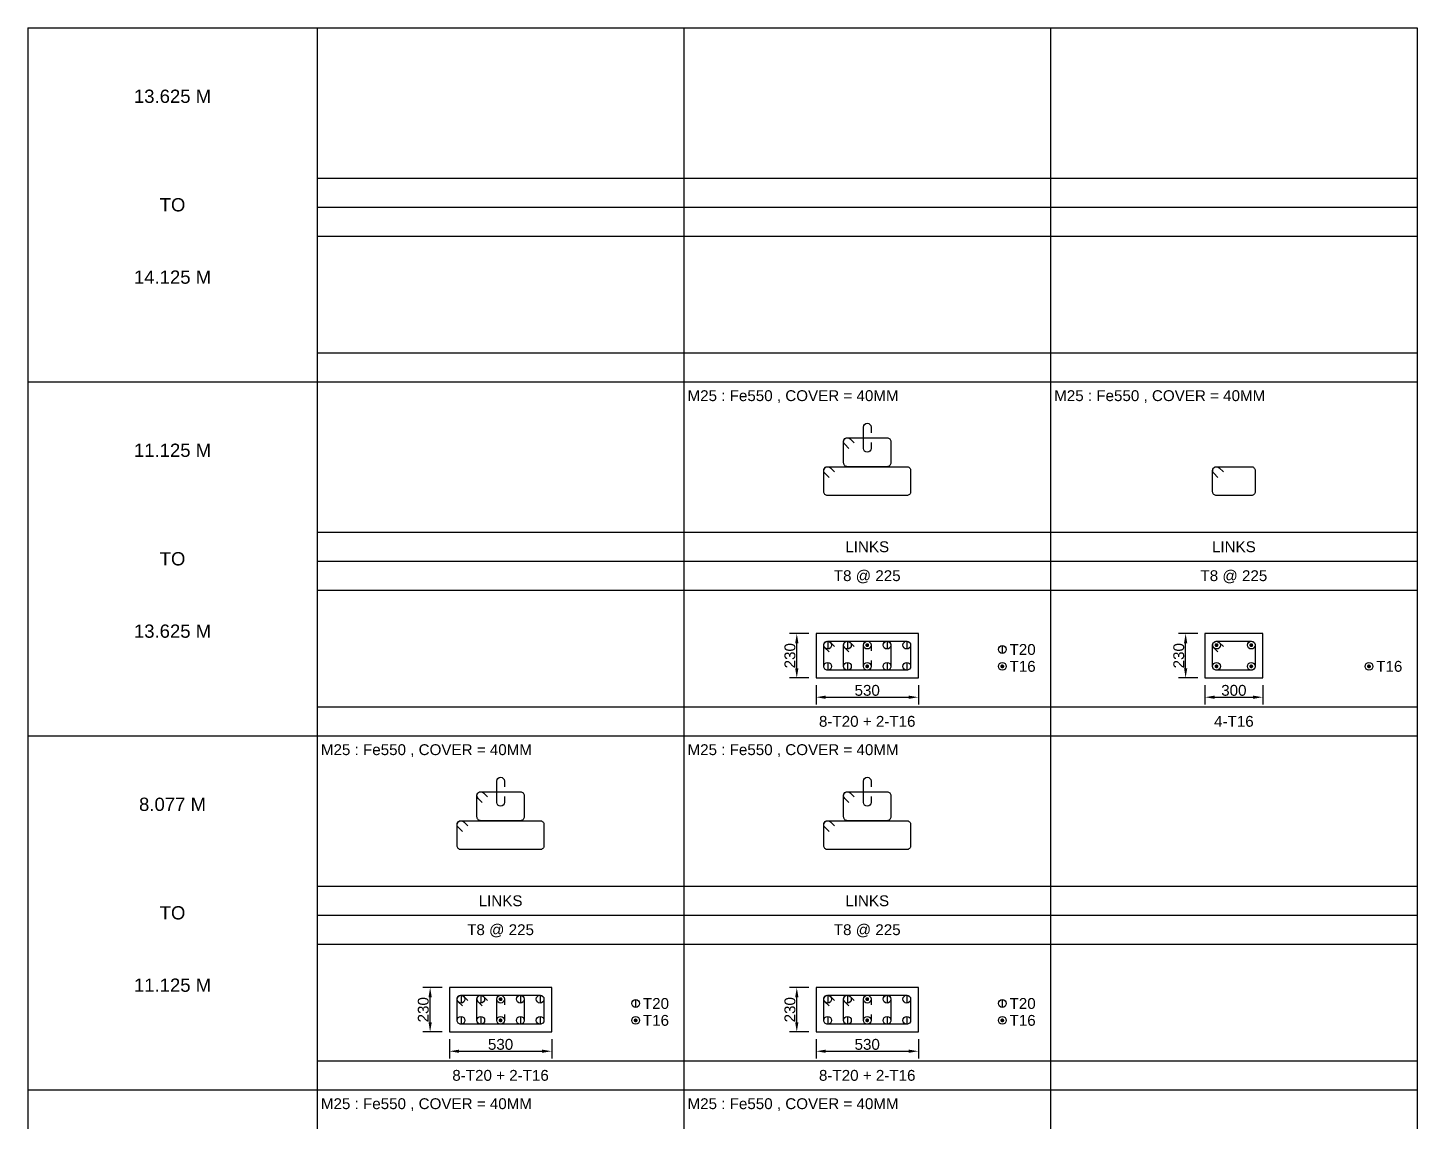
# Model space of a CAD drawing. Header units: inches. Extents: x -816171 to 9366335, y -450961 to 689132.
# Drawn here: x -85153 to -56353, y 454283 to 476954 of the extents above; entities that cross this region are included whole.
import ezdxf
from ezdxf.enums import TextEntityAlignment as Align

# ---------------------------------------------------------------- set-up
doc = ezdxf.new("R2010")
doc.units = ezdxf.units.IN
doc.header["$MEASUREMENT"] = 0
for name, color, linetype in [('Concrete Line', 2, 'Continuous'), ('Dim', 31, 'Continuous'), ('Link', 225, 'Continuous'), ('Reinforcement', 130, 'Continuous'), ('Schedule Border', 60, 'Continuous'), ('Schedule Header', 4, 'Continuous'), ('Schedule Line', 60, 'Continuous'), ('Text', 31, 'Continuous')]:
    doc.layers.add(name, color=color, linetype=linetype)
doc.styles.add('SC-COL1', font='SansSerif')
doc.styles.add('SC-COL2', font='SansSerif')
doc.dimstyles.new('ColumnSch', dxfattribs={"dimtxt": 225, "dimasz": 200, "dimexe": 150, "dimexo": 150, "dimgap": 25, "dimtad": 1, "dimtoh": 1, "dimdec": 4, "dimzin": 0, "dimdsep": 46, "dimtxsty": 'SC-COL2', "dimcen": 0.09, "dimclrd": 8, "dimclre": 8, "dimclrt": 31, "dimadec": 0, "dimazin": 0, "dimtfac": 1, "dimtdec": 0, "dimtix": 1, "dimtofl": 0, "dimtmove": 0, "dimatfit": 3, "dimfxl": 1, "dimtolj": 1, "dimtzin": 0, "dimarcsym": 0})

# ---------------------------------------------------------------- blocks, each defined once
blk = doc.blocks.new('*D3707')
at = {"layer": 'DEFPOINTS', "color": 0, "transparency": 16777216}
for p in [(-76413, 456134), (-74293, 456134), (-74293, 455734)]:
    blk.add_point(p, dxfattribs=at)
at = {"layer": 'Dim', "color": 8, "lineweight": -2, "transparency": 16777216}
for p, q in [((-76413, 455984), (-76413, 455584)), ((-74293, 455984), (-74293, 455584)), ((-76213, 455734), (-74493, 455734))]:
    blk.add_line(p, q, dxfattribs=at)
at = {"layer": 'Dim', "color": 8, "transparency": 16777216}
for points in [[(-76213, 455767), (-76213, 455701), (-76413, 455734)], [(-74493, 455767), (-74493, 455701), (-74293, 455734)]]:
    blk.add_solid(points, dxfattribs=at)
at = {"layer": 'Dim', "color": 31, "transparency": 16777216, "insert": (-75353, 455875), "char_height": 225, "attachment_point": 5, "style": 'SC-COL2'}
blk.add_mtext('\\A1;530', dxfattribs=at)
blk = doc.blocks.new('*D3708')
at = {"layer": 'DEFPOINTS', "color": 0, "transparency": 16777216}
for p in [(-76813, 457054), (-76413, 457054), (-76413, 456134)]:
    blk.add_point(p, dxfattribs=at)
at = {"layer": 'Dim', "color": 8, "lineweight": -2, "transparency": 16777216}
for p, q in [((-76563, 457054), (-76963, 457054)), ((-76813, 456334), (-76813, 456854)), ((-76563, 456134), (-76963, 456134))]:
    blk.add_line(p, q, dxfattribs=at)
at = {"layer": 'Dim', "color": 8, "transparency": 16777216}
for points in [[(-76846, 456854), (-76779, 456854), (-76813, 457054)], [(-76846, 456334), (-76779, 456334), (-76813, 456134)]]:
    blk.add_solid(points, dxfattribs=at)
at = {"layer": 'Dim', "color": 31, "transparency": 16777216, "insert": (-76954, 456594), "char_height": 225, "attachment_point": 5, "rotation": 90, "style": 'SC-COL2'}
blk.add_mtext('\\A1;230', dxfattribs=at)
blk = doc.blocks.new('*D3713')
at = {"layer": 'DEFPOINTS', "color": 0, "transparency": 16777216}
for p in [(-68813, 456134), (-66693, 456134), (-66693, 455734)]:
    blk.add_point(p, dxfattribs=at)
at = {"layer": 'Dim', "color": 8, "lineweight": -2, "transparency": 16777216}
for p, q in [((-68813, 455984), (-68813, 455584)), ((-66693, 455984), (-66693, 455584)), ((-68613, 455734), (-66893, 455734))]:
    blk.add_line(p, q, dxfattribs=at)
at = {"layer": 'Dim', "color": 8, "transparency": 16777216}
for points in [[(-68613, 455767), (-68613, 455701), (-68813, 455734)], [(-66893, 455767), (-66893, 455701), (-66693, 455734)]]:
    blk.add_solid(points, dxfattribs=at)
at = {"layer": 'Dim', "color": 31, "transparency": 16777216, "insert": (-67753, 455875), "char_height": 225, "attachment_point": 5, "style": 'SC-COL2'}
blk.add_mtext('\\A1;530', dxfattribs=at)
blk = doc.blocks.new('*D3714')
at = {"layer": 'DEFPOINTS', "color": 0, "transparency": 16777216}
for p in [(-69213, 457054), (-68813, 457054), (-68813, 456134)]:
    blk.add_point(p, dxfattribs=at)
at = {"layer": 'Dim', "color": 8, "lineweight": -2, "transparency": 16777216}
for p, q in [((-68963, 457054), (-69363, 457054)), ((-69213, 456334), (-69213, 456854)), ((-68963, 456134), (-69363, 456134))]:
    blk.add_line(p, q, dxfattribs=at)
at = {"layer": 'Dim', "color": 8, "transparency": 16777216}
for points in [[(-69246, 456854), (-69179, 456854), (-69213, 457054)], [(-69246, 456334), (-69179, 456334), (-69213, 456134)]]:
    blk.add_solid(points, dxfattribs=at)
at = {"layer": 'Dim', "color": 31, "transparency": 16777216, "insert": (-69354, 456594), "char_height": 225, "attachment_point": 5, "rotation": 90, "style": 'SC-COL2'}
blk.add_mtext('\\A1;230', dxfattribs=at)
blk = doc.blocks.new('*D3715')
at = {"layer": 'DEFPOINTS', "color": 0, "transparency": 16777216}
for p in [(-68813, 463474), (-66693, 463474), (-66693, 463074)]:
    blk.add_point(p, dxfattribs=at)
at = {"layer": 'Dim', "color": 8, "lineweight": -2, "transparency": 16777216}
for p, q in [((-68813, 463324), (-68813, 462924)), ((-66693, 463324), (-66693, 462924)), ((-68613, 463074), (-66893, 463074))]:
    blk.add_line(p, q, dxfattribs=at)
at = {"layer": 'Dim', "color": 8, "transparency": 16777216}
for points in [[(-68613, 463107), (-68613, 463041), (-68813, 463074)], [(-66893, 463107), (-66893, 463041), (-66693, 463074)]]:
    blk.add_solid(points, dxfattribs=at)
at = {"layer": 'Dim', "color": 31, "transparency": 16777216, "insert": (-67753, 463215), "char_height": 225, "attachment_point": 5, "style": 'SC-COL2'}
blk.add_mtext('\\A1;530', dxfattribs=at)
blk = doc.blocks.new('*D3716')
at = {"layer": 'DEFPOINTS', "color": 0, "transparency": 16777216}
for p in [(-69213, 464394), (-68813, 464394), (-68813, 463474)]:
    blk.add_point(p, dxfattribs=at)
at = {"layer": 'Dim', "color": 8, "lineweight": -2, "transparency": 16777216}
for p, q in [((-68963, 464394), (-69363, 464394)), ((-69213, 463674), (-69213, 464194)), ((-68963, 463474), (-69363, 463474))]:
    blk.add_line(p, q, dxfattribs=at)
at = {"layer": 'Dim', "color": 8, "transparency": 16777216}
for points in [[(-69246, 464194), (-69179, 464194), (-69213, 464394)], [(-69246, 463674), (-69179, 463674), (-69213, 463474)]]:
    blk.add_solid(points, dxfattribs=at)
at = {"layer": 'Dim', "color": 31, "transparency": 16777216, "insert": (-69354, 463934), "char_height": 225, "attachment_point": 5, "rotation": 90, "style": 'SC-COL2'}
blk.add_mtext('\\A1;230', dxfattribs=at)
blk = doc.blocks.new('*D3717')
at = {"layer": 'DEFPOINTS', "color": 0, "transparency": 16777216}
for p in [(-60753, 463474), (-59553, 463474), (-59553, 463074)]:
    blk.add_point(p, dxfattribs=at)
at = {"layer": 'Dim', "color": 8, "lineweight": -2, "transparency": 16777216}
for p, q in [((-60753, 463324), (-60753, 462924)), ((-59553, 463324), (-59553, 462924)), ((-60553, 463074), (-59753, 463074))]:
    blk.add_line(p, q, dxfattribs=at)
at = {"layer": 'Dim', "color": 8, "transparency": 16777216}
for points in [[(-60553, 463107), (-60553, 463041), (-60753, 463074)], [(-59753, 463107), (-59753, 463041), (-59553, 463074)]]:
    blk.add_solid(points, dxfattribs=at)
at = {"layer": 'Dim', "color": 31, "transparency": 16777216, "insert": (-60153, 463215), "char_height": 225, "attachment_point": 5, "style": 'SC-COL2'}
blk.add_mtext('\\A1;300', dxfattribs=at)
blk = doc.blocks.new('*D3718')
at = {"layer": 'DEFPOINTS', "color": 0, "transparency": 16777216}
for p in [(-61153, 464394), (-60753, 464394), (-60753, 463474)]:
    blk.add_point(p, dxfattribs=at)
at = {"layer": 'Dim', "color": 8, "lineweight": -2, "transparency": 16777216}
for p, q in [((-60903, 464394), (-61303, 464394)), ((-61153, 463674), (-61153, 464194)), ((-60903, 463474), (-61303, 463474))]:
    blk.add_line(p, q, dxfattribs=at)
at = {"layer": 'Dim', "color": 8, "transparency": 16777216}
for points in [[(-61186, 464194), (-61119, 464194), (-61153, 464394)], [(-61186, 463674), (-61119, 463674), (-61153, 463474)]]:
    blk.add_solid(points, dxfattribs=at)
at = {"layer": 'Dim', "color": 31, "transparency": 16777216, "insert": (-61294, 463934), "char_height": 225, "attachment_point": 5, "rotation": 90, "style": 'SC-COL2'}
blk.add_mtext('\\A1;230', dxfattribs=at)

msp = doc.modelspace()

# ---------------------------------------------------------------- linework, layer by layer
at = {"layer": 'Concrete Line'}
for points in [[(-66692.59089, 464393.90471), (-68812.59089, 464393.90471)], [(-68812.59089, 464393.90471), (-68812.59089, 463473.90471)], [(-66692.59089, 463473.90471), (-66692.59089, 464393.90471)], [(-59552.59089, 464393.90471), (-60752.59089, 464393.90471)], [(-60752.59089, 464393.90471), (-60752.59089, 463473.90471)], [(-59552.59089, 463473.90471), (-59552.59089, 464393.90471)], [(-68812.59089, 463473.90471), (-66692.59089, 463473.90471)], [(-60752.59089, 463473.90471), (-59552.59089, 463473.90471)], [(-74292.59089, 457053.90471), (-76412.59089, 457053.90471)], [(-76412.59089, 457053.90471), (-76412.59089, 456133.90471)], [(-74292.59089, 456133.90471), (-74292.59089, 457053.90471)], [(-66692.59089, 457053.90471), (-68812.59089, 457053.90471)], [(-68812.59089, 457053.90471), (-68812.59089, 456133.90471)], [(-66692.59089, 456133.90471), (-66692.59089, 457053.90471)], [(-76412.59089, 456133.90471), (-74292.59089, 456133.90471)], [(-68812.59089, 456133.90471), (-66692.59089, 456133.90471)]]:
    msp.add_lwpolyline(points, dxfattribs=at)
at = {"layer": 'Link'}
for points in [[(-67672.59089, 468353.90471), (-67672.59089, 468233.90471, -1), (-67832.59089, 468233.90471), (-67832.59089, 468673.90471, -1), (-67672.59089, 468673.90471), (-67672.59089, 468553.90471)], [(-68134.30688, 468232.4833), (-68219.15954, 468317.33627, -0.6681779738), (-68162.59089, 468453.90471), (-67342.59089, 468453.90471, -0.4142135624), (-67262.59089, 468373.90471), (-67262.59089, 467933.90471, -0.4142135624), (-67342.59089, 467853.90471), (-68162.59089, 467853.90471, -0.4142135624), (-68242.59089, 467933.90471), (-68242.59089, 468373.90471, -0.6681793021), (-68106.02225, 468430.47314), (-68021.16959, 468345.62017)], [(-68544.30688, 467632.4833), (-68629.15954, 467717.33627, -0.6681779738), (-68572.59089, 467853.90471), (-66932.59089, 467853.90471, -0.4142135624), (-66852.59089, 467773.90471), (-66852.59089, 467333.90471, -0.4142135624), (-66932.59089, 467253.90471), (-68572.59089, 467253.90471, -0.4142135624), (-68652.59089, 467333.90471), (-68652.59089, 467773.90471, -0.6681793021), (-68516.02225, 467830.47314), (-68431.16959, 467745.62017)], [(-60484.30688, 467632.4833), (-60569.15954, 467717.33627, -0.6681779738), (-60512.59089, 467853.90471), (-59792.59089, 467853.90471, -0.4142135624), (-59712.59089, 467773.90471), (-59712.59089, 467333.90471, -0.4142135624), (-59792.59089, 467253.90471), (-60512.59089, 467253.90471, -0.4142135624), (-60592.59089, 467333.90471), (-60592.59089, 467773.90471, -0.6681793021), (-60456.02225, 467830.47314), (-60371.16959, 467745.62017)], [(-68544.30688, 464012.4833), (-68629.15954, 464097.33627, -0.6681779738), (-68572.59089, 464233.90471), (-66932.59089, 464233.90471, -0.4142135624), (-66852.59089, 464153.90471), (-66852.59089, 463713.90471, -0.4142135624), (-66932.59089, 463633.90471), (-68572.59089, 463633.90471, -0.4142135624), (-68652.59089, 463713.90471), (-68652.59089, 464153.90471, -0.6681793021), (-68516.02225, 464210.47314), (-68431.16959, 464125.62017)], [(-68134.30688, 464012.4833), (-68219.15954, 464097.33627, -0.6681779738), (-68162.59089, 464233.90471), (-67342.59089, 464233.90471, -0.4142135624), (-67262.59089, 464153.90471), (-67262.59089, 463713.90471, -0.4142135624), (-67342.59089, 463633.90471), (-68162.59089, 463633.90471, -0.4142135624), (-68242.59089, 463713.90471), (-68242.59089, 464153.90471, -0.6681793021), (-68106.02225, 464210.47314), (-68021.16959, 464125.62017)], [(-67672.59089, 463833.90471), (-67672.59089, 463713.90471, -1), (-67832.59089, 463713.90471), (-67832.59089, 464153.90471, -1), (-67672.59089, 464153.90471), (-67672.59089, 464033.90471)], [(-60484.30688, 464012.4833), (-60569.15954, 464097.33627, -0.6681779738), (-60512.59089, 464233.90471), (-59792.59089, 464233.90471, -0.4142135624), (-59712.59089, 464153.90471), (-59712.59089, 463713.90471, -0.4142135624), (-59792.59089, 463633.90471), (-60512.59089, 463633.90471, -0.4142135624), (-60592.59089, 463713.90471), (-60592.59089, 464153.90471, -0.6681793021), (-60456.02225, 464210.47314), (-60371.16959, 464125.62017)], [(-75272.59089, 461013.90471), (-75272.59089, 460893.90471, -1), (-75432.59089, 460893.90471), (-75432.59089, 461333.90471, -1), (-75272.59089, 461333.90471), (-75272.59089, 461213.90471)], [(-67672.59089, 461013.90471), (-67672.59089, 460893.90471, -1), (-67832.59089, 460893.90471), (-67832.59089, 461333.90471, -1), (-67672.59089, 461333.90471), (-67672.59089, 461213.90471)], [(-75734.30688, 460892.4833), (-75819.15954, 460977.33627, -0.6681779738), (-75762.59089, 461113.90471), (-74942.59089, 461113.90471, -0.4142135624), (-74862.59089, 461033.90471), (-74862.59089, 460593.90471, -0.4142135624), (-74942.59089, 460513.90471), (-75762.59089, 460513.90471, -0.4142135624), (-75842.59089, 460593.90471), (-75842.59089, 461033.90471, -0.6681793021), (-75706.02225, 461090.47314), (-75621.16959, 461005.62017)], [(-68134.30688, 460892.4833), (-68219.15954, 460977.33627, -0.6681779738), (-68162.59089, 461113.90471), (-67342.59089, 461113.90471, -0.4142135624), (-67262.59089, 461033.90471), (-67262.59089, 460593.90471, -0.4142135624), (-67342.59089, 460513.90471), (-68162.59089, 460513.90471, -0.4142135624), (-68242.59089, 460593.90471), (-68242.59089, 461033.90471, -0.6681793021), (-68106.02225, 461090.47314), (-68021.16959, 461005.62017)], [(-76144.30688, 460292.4833), (-76229.15954, 460377.33627, -0.6681779738), (-76172.59089, 460513.90471), (-74532.59089, 460513.90471, -0.4142135624), (-74452.59089, 460433.90471), (-74452.59089, 459993.90471, -0.4142135624), (-74532.59089, 459913.90471), (-76172.59089, 459913.90471, -0.4142135624), (-76252.59089, 459993.90471), (-76252.59089, 460433.90471, -0.6681793021), (-76116.02225, 460490.47314), (-76031.16959, 460405.62017)], [(-68544.30688, 460292.4833), (-68629.15954, 460377.33627, -0.6681779738), (-68572.59089, 460513.90471), (-66932.59089, 460513.90471, -0.4142135624), (-66852.59089, 460433.90471), (-66852.59089, 459993.90471, -0.4142135624), (-66932.59089, 459913.90471), (-68572.59089, 459913.90471, -0.4142135624), (-68652.59089, 459993.90471), (-68652.59089, 460433.90471, -0.6681793021), (-68516.02225, 460490.47314), (-68431.16959, 460405.62017)], [(-76144.30688, 456672.4833), (-76229.15954, 456757.33627, -0.6681779738), (-76172.59089, 456893.90471), (-74532.59089, 456893.90471, -0.4142135624), (-74452.59089, 456813.90471), (-74452.59089, 456373.90471, -0.4142135624), (-74532.59089, 456293.90471), (-76172.59089, 456293.90471, -0.4142135624), (-76252.59089, 456373.90471), (-76252.59089, 456813.90471, -0.6681793021), (-76116.02225, 456870.47314), (-76031.16959, 456785.62017)], [(-75734.30688, 456672.4833), (-75819.15954, 456757.33627, -0.6681779738), (-75762.59089, 456893.90471), (-74942.59089, 456893.90471, -0.4142135624), (-74862.59089, 456813.90471), (-74862.59089, 456373.90471, -0.4142135624), (-74942.59089, 456293.90471), (-75762.59089, 456293.90471, -0.4142135624), (-75842.59089, 456373.90471), (-75842.59089, 456813.90471, -0.6681793021), (-75706.02225, 456870.47314), (-75621.16959, 456785.62017)], [(-75272.59089, 456493.90471), (-75272.59089, 456373.90471, -1), (-75432.59089, 456373.90471), (-75432.59089, 456813.90471, -1), (-75272.59089, 456813.90471), (-75272.59089, 456693.90471)], [(-68544.30688, 456672.4833), (-68629.15954, 456757.33627, -0.6681779738), (-68572.59089, 456893.90471), (-66932.59089, 456893.90471, -0.4142135624), (-66852.59089, 456813.90471), (-66852.59089, 456373.90471, -0.4142135624), (-66932.59089, 456293.90471), (-68572.59089, 456293.90471, -0.4142135624), (-68652.59089, 456373.90471), (-68652.59089, 456813.90471, -0.6681793021), (-68516.02225, 456870.47314), (-68431.16959, 456785.62017)], [(-68134.30688, 456672.4833), (-68219.15954, 456757.33627, -0.6681779738), (-68162.59089, 456893.90471), (-67342.59089, 456893.90471, -0.4142135624), (-67262.59089, 456813.90471), (-67262.59089, 456373.90471, -0.4142135624), (-67342.59089, 456293.90471), (-68162.59089, 456293.90471, -0.4142135624), (-68242.59089, 456373.90471), (-68242.59089, 456813.90471, -0.6681793021), (-68106.02225, 456870.47314), (-68021.16959, 456785.62017)], [(-67672.59089, 456493.90471), (-67672.59089, 456373.90471, -1), (-67832.59089, 456373.90471), (-67832.59089, 456813.90471, -1), (-67672.59089, 456813.90471), (-67672.59089, 456693.90471)]]:
    msp.add_lwpolyline(points, format="xyb", dxfattribs=at)
at = {"layer": 'Reinforcement', "color": 130}
for points in [[(-68572.59089, 464233.90471), (-68572.59089, 464073.90471)], [(-68162.59089, 464233.90471), (-68162.59089, 464073.90471)], [(-67342.59089, 464233.90471), (-67342.59089, 464073.90471)], [(-66932.59089, 464233.90471), (-66932.59089, 464073.90471)], [(-64952.59089, 464143.90471), (-64952.59089, 463983.90471)], [(-68572.59089, 463793.90471), (-68572.59089, 463633.90471)], [(-68162.59089, 463793.90471), (-68162.59089, 463633.90471)], [(-67342.59089, 463793.90471), (-67342.59089, 463633.90471)], [(-66932.59089, 463793.90471), (-66932.59089, 463633.90471)], [(-76172.59089, 456893.90471), (-76172.59089, 456733.90471)], [(-75762.59089, 456893.90471), (-75762.59089, 456733.90471)], [(-74942.59089, 456893.90471), (-74942.59089, 456733.90471)], [(-74532.59089, 456893.90471), (-74532.59089, 456733.90471)], [(-72552.59089, 456803.90471), (-72552.59089, 456643.90471)], [(-68572.59089, 456893.90471), (-68572.59089, 456733.90471)], [(-68162.59089, 456893.90471), (-68162.59089, 456733.90471)], [(-67342.59089, 456893.90471), (-67342.59089, 456733.90471)], [(-66932.59089, 456893.90471), (-66932.59089, 456733.90471)], [(-64952.59089, 456803.90471), (-64952.59089, 456643.90471)], [(-76172.59089, 456453.90471), (-76172.59089, 456293.90471)], [(-75762.59089, 456453.90471), (-75762.59089, 456293.90471)], [(-74942.59089, 456453.90471), (-74942.59089, 456293.90471)], [(-74532.59089, 456453.90471), (-74532.59089, 456293.90471)], [(-68572.59089, 456453.90471), (-68572.59089, 456293.90471)], [(-68162.59089, 456453.90471), (-68162.59089, 456293.90471)], [(-67342.59089, 456453.90471), (-67342.59089, 456293.90471)], [(-66932.59089, 456453.90471), (-66932.59089, 456293.90471)]]:
    msp.add_lwpolyline(points, dxfattribs=at)
at = {"layer": 'Reinforcement', "color": 130, "const_width": 40}
for points in [[(-67772.59089, 464153.90471, 1), (-67732.59089, 464153.90471, 1)], [(-60532.59089, 464153.90471, 1), (-60492.59089, 464153.90471, 1)], [(-59812.59089, 464153.90471, 1), (-59772.59089, 464153.90471, 1)], [(-67772.59089, 463713.90471, 1), (-67732.59089, 463713.90471, 1)], [(-64972.59089, 463713.90471, 1), (-64932.59089, 463713.90471, 1)], [(-60532.59089, 463713.90471, 1), (-60492.59089, 463713.90471, 1)], [(-59812.59089, 463713.90471, 1), (-59772.59089, 463713.90471, 1)], [(-57372.59089, 463713.90471, 1), (-57332.59089, 463713.90471, 1)], [(-75372.59089, 456813.90471, 1), (-75332.59089, 456813.90471, 1)], [(-67772.59089, 456813.90471, 1), (-67732.59089, 456813.90471, 1)], [(-75372.59089, 456373.90471, 1), (-75332.59089, 456373.90471, 1)], [(-72572.59089, 456373.90471, 1), (-72532.59089, 456373.90471, 1)], [(-67772.59089, 456373.90471, 1), (-67732.59089, 456373.90471, 1)], [(-64972.59089, 456373.90471, 1), (-64932.59089, 456373.90471, 1)]]:
    msp.add_lwpolyline(points, format="xyb", close=True, dxfattribs=at)
at = {"layer": 'Reinforcement', "color": 130}
for centre in [(-68572.59089, 464153.90471), (-68162.59089, 464153.90471), (-67752.59089, 464153.90471), (-67342.59089, 464153.90471), (-66932.59089, 464153.90471), (-64952.59089, 464063.90471), (-60512.59089, 464153.90471), (-59792.59089, 464153.90471), (-68572.59089, 463713.90471), (-68162.59089, 463713.90471), (-67752.59089, 463713.90471), (-67342.59089, 463713.90471), (-66932.59089, 463713.90471), (-64952.59089, 463713.90471), (-60512.59089, 463713.90471), (-59792.59089, 463713.90471), (-57352.59089, 463713.90471), (-76172.59089, 456813.90471), (-75762.59089, 456813.90471), (-75352.59089, 456813.90471), (-74942.59089, 456813.90471), (-74532.59089, 456813.90471), (-72552.59089, 456723.90471), (-68572.59089, 456813.90471), (-68162.59089, 456813.90471), (-67752.59089, 456813.90471), (-67342.59089, 456813.90471), (-66932.59089, 456813.90471), (-64952.59089, 456723.90471), (-76172.59089, 456373.90471), (-75762.59089, 456373.90471), (-75352.59089, 456373.90471), (-74942.59089, 456373.90471), (-74532.59089, 456373.90471), (-72552.59089, 456373.90471), (-68572.59089, 456373.90471), (-68162.59089, 456373.90471), (-67752.59089, 456373.90471), (-67342.59089, 456373.90471), (-66932.59089, 456373.90471), (-64952.59089, 456373.90471)]:
    msp.add_circle(centre, 80, dxfattribs=at)
at = {"layer": 'Schedule Border'}
for p, q in [((-85152.59089, 476953.90471), (-56352.59089, 476953.90471)), ((-85152.59089, 476953.90471), (-85152.59089, 431713.90471)), ((-79152.59089, 476953.90471), (-79152.59089, 431713.90471)), ((-85152.59089, 469613.90471), (-56352.59089, 469613.90471)), ((-85152.59089, 462273.90471), (-56352.59089, 462273.90471)), ((-85152.59089, 454933.90471), (-56352.59089, 454933.90471))]:
    msp.add_line(p, q, dxfattribs=at)
at = {"layer": 'Schedule Line'}
for p, q in [((-71552.59089, 476953.90471), (-71552.59089, 431713.90471)), ((-63952.59089, 476953.90471), (-63952.59089, 431713.90471)), ((-56352.59089, 476953.90471), (-56352.59089, 431713.90471)), ((-79152.59089, 473833.90471), (-56352.59089, 473833.90471)), ((-79152.59089, 473233.90471), (-56352.59089, 473233.90471)), ((-79152.59089, 472633.90471), (-56352.59089, 472633.90471)), ((-79152.59089, 470213.90471), (-56352.59089, 470213.90471)), ((-79152.59089, 466493.90471), (-56352.59089, 466493.90471)), ((-79152.59089, 465893.90471), (-56352.59089, 465893.90471)), ((-79152.59089, 465293.90471), (-56352.59089, 465293.90471)), ((-79152.59089, 462873.90471), (-56352.59089, 462873.90471)), ((-79152.59089, 459153.90471), (-56352.59089, 459153.90471)), ((-79152.59089, 458553.90471), (-56352.59089, 458553.90471)), ((-79152.59089, 457953.90471), (-56352.59089, 457953.90471)), ((-79152.59089, 455533.90471), (-56352.59089, 455533.90471))]:
    msp.add_line(p, q, dxfattribs=at)

# ---------------------------------------------------------------- texts
at = {"layer": 'Schedule Header', "style": 'SC-COL2'}
for s, p in [('13.625 M', (-82152.59089, 475533.90471)), ('TO', (-82152.59089, 473283.90471)), ('14.125 M', (-82152.59089, 471783.90471)), ('11.125 M', (-82152.59089, 468193.90471)), ('TO', (-82152.59089, 465943.90471)), ('13.625 M', (-82152.59089, 464443.90471)), ('8.077 M', (-82152.59089, 460853.90471)), ('TO', (-82152.59089, 458603.90471)), ('11.125 M', (-82152.59089, 457103.90471))]:
    msp.add_text(s, height=275, dxfattribs=at).set_placement(p, align=Align.MIDDLE_CENTER)
at = {"layer": 'Text', "style": 'SC-COL1'}
for p in [(-71477.59089, 469213.90471), (-63877.59089, 469213.90471), (-79077.59089, 461873.90471), (-71477.59089, 461873.90471), (-79077.59089, 454533.90471), (-71477.59089, 454533.90471)]:
    msp.add_text('M25 : Fe550 , COVER = 40MM', height=225, dxfattribs=at).set_placement(p)
for s, p in [('LINKS', (-67752.59089, 466193.90471)), ('LINKS', (-60152.59089, 466193.90471)), ('T8 @ 225', (-67752.59089, 465593.90471)), ('T8 @ 225', (-60152.59089, 465593.90471)), ('8-T20 + 2-T16', (-67752.59089, 462573.90471)), ('4-T16', (-60152.59089, 462573.90471)), ('LINKS', (-75352.59089, 458853.90471)), ('LINKS', (-67752.59089, 458853.90471)), ('T8 @ 225', (-75352.59089, 458253.90471)), ('T8 @ 225', (-67752.59089, 458253.90471)), ('8-T20 + 2-T16', (-75352.59089, 455233.90471)), ('8-T20 + 2-T16', (-67752.59089, 455233.90471))]:
    msp.add_text(s, height=225, dxfattribs=at).set_placement(p, align=Align.MIDDLE_CENTER)
for s, p in [('T20', (-64802.59089, 464063.90471)), ('T16', (-64802.59089, 463713.90471)), ('T16', (-57202.59089, 463713.90471)), ('T20', (-72402.59089, 456723.90471)), ('T20', (-64802.59089, 456723.90471)), ('T16', (-72402.59089, 456373.90471)), ('T16', (-64802.59089, 456373.90471))]:
    msp.add_text(s, height=225, dxfattribs=at).set_placement(p, align=Align.MIDDLE_LEFT)

# ---------------------------------------------------------------- dimensions: what is measured, and where the dimension line sits
at = {"layer": 'Dim'}
for p1, p2, distance, text, picture, middle in [((-68812.59089, 463473.90471), (-68812.59089, 464393.90471), 400, '230', '*D3716', (-69353.64028, 463933.90471)), ((-60752.59089, 463473.90471), (-60752.59089, 464393.90471), 400, '230', '*D3718', (-61293.64028, 463933.90471)), ((-68812.59089, 463473.90471), (-66692.59089, 463473.90471), -400, '530', '*D3715', (-67752.59089, 463214.95409)), ((-60752.59089, 463473.90471), (-59552.59089, 463473.90471), -400, '300', '*D3717', (-60152.59089, 463214.95409)), ((-76412.59089, 456133.90471), (-76412.59089, 457053.90471), 400, '230', '*D3708', (-76953.64028, 456593.90471)), ((-68812.59089, 456133.90471), (-68812.59089, 457053.90471), 400, '230', '*D3714', (-69353.64028, 456593.90471)), ((-76412.59089, 456133.90471), (-74292.59089, 456133.90471), -400, '530', '*D3707', (-75352.59089, 455874.95409)), ((-68812.59089, 456133.90471), (-66692.59089, 456133.90471), -400, '530', '*D3713', (-67752.59089, 455874.95409))]:
    dim = msp.add_aligned_dim(p1=p1, p2=p2, distance=distance, text=text, dimstyle='ColumnSch', override={"dimtofl": 1}, dxfattribs=at)
    dim.commit()
    dim.dimension.update_dxf_attribs({"geometry": picture, "text_midpoint": middle})

doc.saveas('drawing.dxf')
